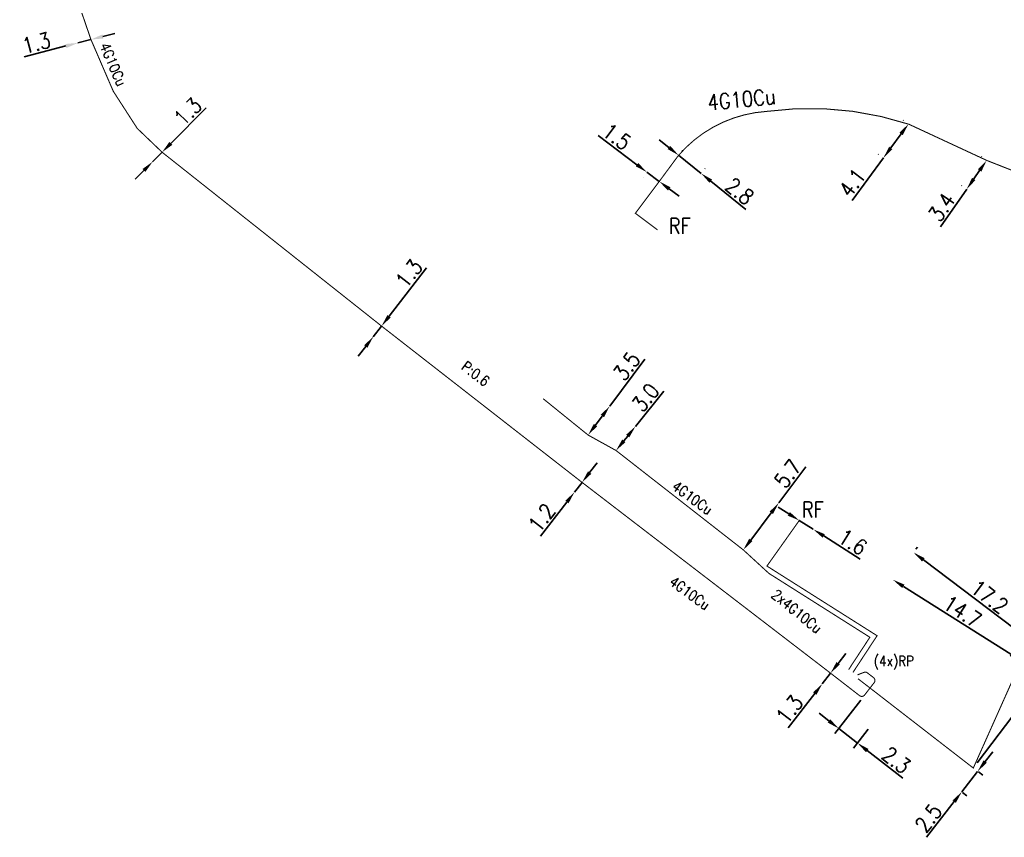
# Model space of a CAD drawing. Header units: millimetres. Extents: x 81122 to 82000, y 143040 to 144000.
# Drawn here: x 81796.4 to 81891.7, y 143606.4 to 143685.5 of the extents above; entities that cross this region are included whole.
import ezdxf
from ezdxf.enums import TextEntityAlignment as Align

# ---------------------------------------------------------------- set-up
doc = ezdxf.new("R2010")
doc.units = ezdxf.units.MM
doc.header["$PDMODE"] = 34
doc.linetypes.add('E_ST_Al', pattern=[2000, 1000, 1000])
doc.linetypes.add('E_ST_Cu', pattern=[2000, 1000, 1000])
doc.layers.get('DEFPOINTS').update_dxf_attribs({"linetype": 'CONTINUOUS'})
doc.layers.add('E_100', color=3, linetype='CONTINUOUS')
doc.styles.get("Standard").update_dxf_attribs({"font": 'romans.shx', "width": 0.85})
doc.dimstyles.get("Standard").update_dxf_attribs({"dimtxt": 1.5, "dimasz": 1.2, "dimexe": 0.625, "dimexo": 0.625, "dimgap": 0.25, "dimtad": 1, "dimdec": 1, "dimzin": 0, "dimdsep": 46, "dimtxsty": 'Standard', "dimcen": -0.5, "dimadec": 0, "dimazin": 0, "dimtfac": 1, "dimtdec": 1, "dimtmove": 0, "dimatfit": 3, "dimfxl": 0, "dimtolj": 1, "dimtzin": 0, "dimarcsym": 0})

# ---------------------------------------------------------------- blocks, each defined once
blk = doc.blocks.new('*D59')
at = {"layer": 'DEFPOINTS', "color": 0, "linetype": 'Continuous', "transparency": 16777216}
for p in [(81860.14, 143672.351), (81862.323, 143670.595), (81862.348, 143670.625)]:
    blk.add_point(p, dxfattribs=at)
at = {"layer": 'E_100', "color": 0, "linetype": 'Continuous', "lineweight": -2, "transparency": 16777216}
for p, q in [((81859.23, 143673.134), (81858.295, 143673.886)), ((81860.532, 143672.838), (81860.557, 143672.869)), ((81860.165, 143672.382), (81862.348, 143670.625)), ((81862.715, 143671.081), (81862.74, 143671.112)), ((81863.283, 143669.873), (81866.689, 143667.133))]:
    blk.add_line(p, q, dxfattribs=at)
at = {"layer": 'E_100', "color": 0, "linetype": 'Continuous', "transparency": 16777216}
for points in [[(81859.356, 143673.29), (81859.105, 143672.978), (81860.165, 143672.382)], [(81863.409, 143670.029), (81863.158, 143669.717), (81862.348, 143670.625)]]:
    blk.add_solid(points, dxfattribs=at)
at = {"layer": 'E_100', "color": 0, "linetype": 'Continuous', "transparency": 16777216, "insert": (81866.081, 143668.906), "char_height": 1.5, "attachment_point": 5, "rotation": 321.1849}
blk.add_mtext('\\A1;2.8', dxfattribs=at)
blk = doc.blocks.new('*D60')
at = {"layer": 'DEFPOINTS', "color": 0, "linetype": 'Continuous', "transparency": 16777216}
for p in [(81857.093, 143670.752), (81858.292, 143669.85), (81858.293, 143669.851)]:
    blk.add_point(p, dxfattribs=at)
at = {"layer": 'E_100', "color": 0, "linetype": 'Continuous', "lineweight": -2, "transparency": 16777216}
for p, q in [((81856.132, 143671.471), (81852.386, 143674.283)), ((81858.292, 143669.85), (81857.092, 143670.75)), ((81856.718, 143670.252), (81856.717, 143670.251)), ((81857.917, 143669.351), (81857.916, 143669.35)), ((81859.251, 143669.129), (81860.211, 143668.409))]:
    blk.add_line(p, q, dxfattribs=at)
at = {"layer": 'E_100', "color": 0, "linetype": 'Continuous', "transparency": 16777216}
for points in [[(81856.253, 143671.631), (81856.012, 143671.311), (81857.092, 143670.75)], [(81859.371, 143669.289), (81859.131, 143668.969), (81858.292, 143669.85)]]:
    blk.add_solid(points, dxfattribs=at)
at = {"layer": 'E_100', "color": 0, "linetype": 'Continuous', "transparency": 16777216, "insert": (81854.182, 143674.186), "char_height": 1.5, "attachment_point": 5, "rotation": 323.10413}
blk.add_mtext('\\A1;1.5', dxfattribs=at)
blk = doc.blocks.new('*D61')
at = {"layer": 'DEFPOINTS', "color": 0, "linetype": 'Continuous', "transparency": 16777216}
for p in [(81882.462, 143675.387), (81879.998, 143672.12), (81880.034, 143672.093)]:
    blk.add_point(p, dxfattribs=at)
at = {"layer": 'E_100', "color": 0, "linetype": 'Continuous', "lineweight": -2, "transparency": 16777216}
for p, q in [((81881.959, 143675.758), (81881.923, 143675.784)), ((81881.714, 143674.448), (81880.71, 143673.086)), ((81879.998, 143672.12), (81876.959, 143667.998)), ((81879.531, 143672.464), (81879.495, 143672.491))]:
    blk.add_line(p, q, dxfattribs=at)
at = {"layer": 'E_100', "color": 0, "linetype": 'Continuous', "transparency": 16777216}
for points in [[(81881.553, 143674.566), (81881.875, 143674.329), (81882.426, 143675.413)], [(81880.549, 143673.204), (81880.871, 143672.967), (81879.998, 143672.12)]]:
    blk.add_solid(points, dxfattribs=at)
at = {"layer": 'E_100', "color": 0, "linetype": 'Continuous', "transparency": 16777216, "insert": (81876.987, 143669.721), "char_height": 1.5, "attachment_point": 5, "rotation": 53.5978}
blk.add_mtext('\\A1;4.1', dxfattribs=at)
blk = doc.blocks.new('*D62')
at = {"layer": 'DEFPOINTS', "color": 0, "linetype": 'Continuous', "transparency": 16777216}
for p in [(81890.031, 143671.873), (81888.064, 143669.101), (81888.095, 143669.08)]:
    blk.add_point(p, dxfattribs=at)
at = {"layer": 'E_100', "color": 0, "linetype": 'Continuous', "lineweight": -2, "transparency": 16777216}
for p, q in [((81889.517, 143672.229), (81889.487, 143672.25)), ((81889.317, 143670.907), (81888.748, 143670.087)), ((81888.064, 143669.101), (81885.539, 143665.459)), ((81887.581, 143669.436), (81887.551, 143669.457))]:
    blk.add_line(p, q, dxfattribs=at)
at = {"layer": 'E_100', "color": 0, "linetype": 'Continuous', "transparency": 16777216}
for points in [[(81889.152, 143671.021), (81889.481, 143670.794), (81890, 143671.894)], [(81888.584, 143670.201), (81888.912, 143669.973), (81888.064, 143669.101)]]:
    blk.add_solid(points, dxfattribs=at)
at = {"layer": 'E_100', "color": 0, "linetype": 'Continuous', "transparency": 16777216, "insert": (81885.638, 143667.357), "char_height": 1.5, "attachment_point": 5, "rotation": 55.26754}
blk.add_mtext('\\A1;3.4', dxfattribs=at)
blk = doc.blocks.new('*D67')
at = {"layer": 'DEFPOINTS', "color": 0, "linetype": 'Continuous', "transparency": 16777216}
for p in [(81880.916, 143631.294), (81880.916, 143631.294), (81893.34, 143623.437)]:
    blk.add_point(p, dxfattribs=at)
at = {"layer": 'E_100', "color": 0, "linetype": 'Continuous', "lineweight": -2, "transparency": 16777216}
blk.add_line((81892.326, 143624.078), (81881.93, 143630.653), dxfattribs=at)
at = {"layer": 'E_100', "color": 0, "linetype": 'Continuous', "transparency": 16777216}
for points in [[(81882.037, 143630.822), (81881.823, 143630.483), (81880.916, 143631.294)], [(81892.433, 143624.247), (81892.219, 143623.909), (81893.34, 143623.437)]]:
    blk.add_solid(points, dxfattribs=at)
at = {"layer": 'E_100', "color": 0, "linetype": 'Continuous', "transparency": 16777216, "insert": (81887.662, 143628.211), "char_height": 1.5, "attachment_point": 5, "rotation": 327.69064}
blk.add_mtext('\\A1;14.7', dxfattribs=at)
blk = doc.blocks.new('*D68')
at = {"layer": 'DEFPOINTS', "color": 0, "linetype": 'Continuous', "transparency": 16777216}
for p in [(81888.705, 143613.064), (81887.174, 143611.088), (81887.592, 143610.764)]:
    blk.add_point(p, dxfattribs=at)
at = {"layer": 'E_100', "color": 0, "linetype": 'Continuous', "lineweight": -2, "transparency": 16777216}
for p, q in [((81889.858, 143613.689), (81890.593, 143614.638)), ((81889.123, 143612.74), (81887.592, 143610.764)), ((81889.199, 143612.682), (81889.617, 143612.358)), ((81887.668, 143610.705), (81888.087, 143610.381)), ((81886.858, 143609.815), (81884.181, 143606.359))]:
    blk.add_line(p, q, dxfattribs=at)
at = {"layer": 'E_100', "color": 0, "linetype": 'Continuous', "transparency": 16777216}
for points in [[(81889.7, 143613.812), (81890.016, 143613.567), (81889.123, 143612.74)], [(81886.7, 143609.938), (81887.016, 143609.693), (81887.592, 143610.764)]]:
    blk.add_solid(points, dxfattribs=at)
at = {"layer": 'E_100', "color": 0, "linetype": 'Continuous', "transparency": 16777216, "insert": (81884.361, 143608.225), "char_height": 1.5, "attachment_point": 5, "rotation": 52.24188}
blk.add_mtext('\\A1;2.5', dxfattribs=at)
blk = doc.blocks.new('*D69')
at = {"layer": 'DEFPOINTS', "color": 0, "linetype": 'Continuous', "transparency": 16777216}
for p in [(81871.85, 143637.027), (81873.202, 143636.172), (81873.202, 143636.172)]:
    blk.add_point(p, dxfattribs=at)
at = {"layer": 'E_100', "color": 0, "linetype": 'Continuous', "lineweight": -2, "transparency": 16777216}
for p, q in [((81870.836, 143637.669), (81869.822, 143638.31)), ((81871.85, 143637.027), (81873.202, 143636.172)), ((81874.217, 143635.531), (81877.757, 143633.291))]:
    blk.add_line(p, q, dxfattribs=at)
at = {"layer": 'E_100', "color": 0, "linetype": 'Continuous', "transparency": 16777216}
for points in [[(81870.943, 143637.838), (81870.729, 143637.5), (81871.85, 143637.027)], [(81874.323, 143635.7), (81874.11, 143635.362), (81873.202, 143636.172)]]:
    blk.add_solid(points, dxfattribs=at)
at = {"layer": 'E_100', "color": 0, "linetype": 'Continuous', "transparency": 16777216, "insert": (81877.028, 143634.936), "char_height": 1.5, "attachment_point": 5, "rotation": 327.69064}
blk.add_mtext('\\A1;1.6', dxfattribs=at)
blk = doc.blocks.new('*D70')
at = {"layer": 'DEFPOINTS', "color": 0, "linetype": 'Continuous', "transparency": 16777216}
for p in [(81853.496, 143648.101), (81853.496, 143648.101), (81851.397, 143645.3)]:
    blk.add_point(p, dxfattribs=at)
at = {"layer": 'E_100', "color": 0, "linetype": 'Continuous', "lineweight": -2, "transparency": 16777216}
for p, q in [((81853.496, 143648.101), (81856.894, 143652.633)), ((81852.117, 143646.26), (81852.777, 143647.14))]:
    blk.add_line(p, q, dxfattribs=at)
at = {"layer": 'E_100', "color": 0, "linetype": 'Continuous', "transparency": 16777216}
for points in [[(81852.617, 143647.26), (81852.937, 143647.02), (81853.496, 143648.101)], [(81851.957, 143646.38), (81852.277, 143646.14), (81851.397, 143645.3)]]:
    blk.add_solid(points, dxfattribs=at)
at = {"layer": 'E_100', "color": 0, "linetype": 'Continuous', "transparency": 16777216, "insert": (81855.143, 143651.964), "char_height": 1.5, "attachment_point": 5, "rotation": 53.1419}
blk.add_mtext('\\A1;3.5', dxfattribs=at)
blk = doc.blocks.new('*D71')
at = {"layer": 'DEFPOINTS', "color": 0, "linetype": 'Continuous', "transparency": 16777216}
for p in [(81855.99, 143646.137), (81855.99, 143646.137), (81854.106, 143643.802)]:
    blk.add_point(p, dxfattribs=at)
at = {"layer": 'E_100', "color": 0, "linetype": 'Continuous', "lineweight": -2, "transparency": 16777216}
for p, q in [((81855.99, 143646.137), (81858.735, 143649.539)), ((81854.86, 143644.736), (81855.237, 143645.203))]:
    blk.add_line(p, q, dxfattribs=at)
at = {"layer": 'E_100', "color": 0, "linetype": 'Continuous', "transparency": 16777216}
for points in [[(81855.081, 143645.328), (81855.392, 143645.077), (81855.99, 143646.137)], [(81854.704, 143644.861), (81855.015, 143644.61), (81854.106, 143643.802)]]:
    blk.add_solid(points, dxfattribs=at)
at = {"layer": 'E_100', "color": 0, "linetype": 'Continuous', "transparency": 16777216, "insert": (81856.961, 143648.933), "char_height": 1.5, "attachment_point": 5, "rotation": 51.10457}
blk.add_mtext('\\A1;3.0', dxfattribs=at)
blk = doc.blocks.new('*D72')
at = {"layer": 'DEFPOINTS', "color": 0, "linetype": 'Continuous', "transparency": 16777216}
for p in [(81869.865, 143638.73), (81869.865, 143638.73), (81866.432, 143634.18)]:
    blk.add_point(p, dxfattribs=at)
at = {"layer": 'E_100', "color": 0, "linetype": 'Continuous', "lineweight": -2, "transparency": 16777216}
for p, q in [((81869.865, 143638.73), (81872.498, 143642.22)), ((81867.155, 143635.138), (81869.142, 143637.772))]:
    blk.add_line(p, q, dxfattribs=at)
at = {"layer": 'E_100', "color": 0, "linetype": 'Continuous', "transparency": 16777216}
for points in [[(81868.983, 143637.893), (81869.302, 143637.652), (81869.865, 143638.73)], [(81866.995, 143635.258), (81867.314, 143635.018), (81866.432, 143634.18)]]:
    blk.add_solid(points, dxfattribs=at)
at = {"layer": 'E_100', "color": 0, "linetype": 'Continuous', "transparency": 16777216, "insert": (81870.745, 143641.556), "char_height": 1.5, "attachment_point": 5, "rotation": 52.96308}
blk.add_mtext('\\A1;5.7', dxfattribs=at)
blk = doc.blocks.new('*D74')
at = {"layer": 'DEFPOINTS', "color": 0, "linetype": 'Continuous', "transparency": 16777216}
for p in [(81882.769, 143633.748), (81882.912, 143633.938), (81888.705, 143613.064)]:
    blk.add_point(p, dxfattribs=at)
at = {"layer": 'E_100', "color": 0, "linetype": 'Continuous', "lineweight": -2, "transparency": 16777216}
for p, q in [((81883.145, 143634.247), (81883.288, 143634.436)), ((81895.682, 143624.298), (81883.869, 143633.215)), ((81889.082, 143613.563), (81897.016, 143624.074))]:
    blk.add_line(p, q, dxfattribs=at)
at = {"layer": 'E_100', "color": 0, "linetype": 'Continuous', "transparency": 16777216}
for points in [[(81883.99, 143633.374), (81883.749, 143633.055), (81882.912, 143633.938)], [(81895.802, 143624.457), (81895.561, 143624.138), (81896.639, 143623.575)]]:
    blk.add_solid(points, dxfattribs=at)
at = {"layer": 'E_100', "color": 0, "linetype": 'Continuous', "transparency": 16777216, "insert": (81890.272, 143629.634), "char_height": 1.5, "attachment_point": 5, "rotation": 322.95165}
blk.add_mtext('\\A1;17.2', dxfattribs=at)
blk = doc.blocks.new('*D153')
at = {"layer": 'DEFPOINTS', "color": 0, "linetype": 'Continuous', "transparency": 16777216}
for p in [(81801.996, 143683.259), (81801.996, 143683.259), (81803.255, 143683.584)]:
    blk.add_point(p, dxfattribs=at)
at = {"layer": 'E_100', "color": 0, "linetype": 'Continuous', "lineweight": -2, "transparency": 16777216}
for p, q in [((81804.417, 143683.883), (81805.579, 143684.183)), ((81803.255, 143683.584), (81801.996, 143683.259)), ((81800.834, 143682.96), (81796.777, 143681.914))]:
    blk.add_line(p, q, dxfattribs=at)
at = {"layer": 'E_100', "color": 0, "linetype": 'Continuous', "transparency": 16777216}
for points in [[(81804.367, 143684.077), (81804.467, 143683.689), (81803.255, 143683.584)], [(81800.784, 143683.153), (81800.884, 143682.766), (81801.996, 143683.259)]]:
    blk.add_solid(points, dxfattribs=at)
at = {"layer": 'E_100', "color": 0, "linetype": 'Continuous', "transparency": 16777216, "insert": (81797.975, 143683.255), "char_height": 1.5, "attachment_point": 5, "rotation": 14.45395}
blk.add_mtext('\\A1;1.3', dxfattribs=at)
blk = doc.blocks.new('*D154')
at = {"layer": 'DEFPOINTS', "color": 0, "linetype": 'Continuous', "transparency": 16777216}
for p in [(81810.143, 143672.678), (81809.227, 143671.756), (81809.227, 143671.756)]:
    blk.add_point(p, dxfattribs=at)
at = {"layer": 'E_100', "color": 0, "linetype": 'Continuous', "lineweight": -2, "transparency": 16777216}
for p, q in [((81810.989, 143673.529), (81814.406, 143676.966)), ((81809.227, 143671.756), (81810.143, 143672.678)), ((81808.381, 143670.905), (81807.535, 143670.054))]:
    blk.add_line(p, q, dxfattribs=at)
at = {"layer": 'E_100', "color": 0, "linetype": 'Continuous', "transparency": 16777216}
for points in [[(81810.847, 143673.67), (81811.131, 143673.388), (81810.143, 143672.678)], [(81808.239, 143671.046), (81808.522, 143670.764), (81809.227, 143671.756)]]:
    blk.add_solid(points, dxfattribs=at)
at = {"layer": 'E_100', "color": 0, "linetype": 'Continuous', "transparency": 16777216, "insert": (81812.643, 143676.611), "char_height": 1.5, "attachment_point": 5, "rotation": 45.16845}
blk.add_mtext('\\A1;1.3', dxfattribs=at)
blk = doc.blocks.new('*D155')
at = {"layer": 'DEFPOINTS', "color": 0, "linetype": 'Continuous', "transparency": 16777216}
for p in [(81831.396, 143655.848), (81830.601, 143654.819), (81830.601, 143654.819)]:
    blk.add_point(p, dxfattribs=at)
at = {"layer": 'E_100', "color": 0, "linetype": 'Continuous', "lineweight": -2, "transparency": 16777216}
for p, q in [((81832.13, 143656.798), (81835.764, 143661.501)), ((81830.601, 143654.819), (81831.396, 143655.848)), ((81829.868, 143653.87), (81829.134, 143652.92))]:
    blk.add_line(p, q, dxfattribs=at)
at = {"layer": 'E_100', "color": 0, "linetype": 'Continuous', "transparency": 16777216}
for points in [[(81831.972, 143656.92), (81832.288, 143656.675), (81831.396, 143655.848)], [(81829.709, 143653.992), (81830.026, 143653.748), (81830.601, 143654.819)]]:
    blk.add_solid(points, dxfattribs=at)
at = {"layer": 'E_100', "color": 0, "linetype": 'Continuous', "transparency": 16777216, "insert": (81834.059, 143660.93), "char_height": 1.5, "attachment_point": 5, "rotation": 52.30612}
blk.add_mtext('\\A1;1.3', dxfattribs=at)
blk = doc.blocks.new('*D156')
at = {"layer": 'DEFPOINTS', "color": 0, "linetype": 'Continuous', "transparency": 16777216}
for p in [(81850.815, 143640.717), (81850.081, 143639.767), (81850.081, 143639.767)]:
    blk.add_point(p, dxfattribs=at)
at = {"layer": 'E_100', "color": 0, "linetype": 'Continuous', "lineweight": -2, "transparency": 16777216}
for p, q in [((81851.549, 143641.666), (81852.282, 143642.616)), ((81850.815, 143640.717), (81850.081, 143639.767)), ((81849.348, 143638.817), (81846.786, 143635.503))]:
    blk.add_line(p, q, dxfattribs=at)
at = {"layer": 'E_100', "color": 0, "linetype": 'Continuous', "transparency": 16777216}
for points in [[(81851.39, 143641.788), (81851.707, 143641.544), (81850.815, 143640.717)], [(81849.189, 143638.94), (81849.506, 143638.695), (81850.081, 143639.767)]]:
    blk.add_solid(points, dxfattribs=at)
at = {"layer": 'E_100', "color": 0, "linetype": 'Continuous', "transparency": 16777216, "insert": (81846.909, 143637.297), "char_height": 1.5, "attachment_point": 5, "rotation": 52.30612}
blk.add_mtext('\\A1;1.2', dxfattribs=at)
blk = doc.blocks.new('*D157')
at = {"layer": 'DEFPOINTS', "color": 0, "linetype": 'Continuous', "transparency": 16777216}
for p in [(81878.179, 143620.135), (81878.899, 143617.307), (81877.488, 143615.485)]:
    blk.add_point(p, dxfattribs=at)
at = {"layer": 'E_100', "color": 0, "linetype": 'Continuous', "lineweight": -2, "transparency": 16777216}
for p, q in [((81877.797, 143619.641), (81875.287, 143616.399)), ((81874.72, 143617.628), (81873.772, 143618.363)), ((81875.669, 143616.893), (81877.488, 143615.485)), ((81878.516, 143616.813), (81877.105, 143614.991)), ((81878.437, 143614.751), (81881.893, 143612.074))]:
    blk.add_line(p, q, dxfattribs=at)
at = {"layer": 'E_100', "color": 0, "linetype": 'Continuous', "transparency": 16777216}
for points in [[(81874.843, 143617.786), (81874.598, 143617.47), (81875.669, 143616.893)], [(81878.559, 143614.909), (81878.314, 143614.592), (81877.488, 143615.485)]]:
    blk.add_solid(points, dxfattribs=at)
at = {"layer": 'E_100', "color": 0, "linetype": 'Continuous', "transparency": 16777216, "insert": (81881.251, 143613.836), "char_height": 1.5, "attachment_point": 5, "rotation": 322.24815}
blk.add_mtext('\\A1;2.3', dxfattribs=at)
blk = doc.blocks.new('*D158')
at = {"layer": 'DEFPOINTS', "color": 0, "linetype": 'Continuous', "transparency": 16777216}
for p in [(81874.879, 143622.248), (81874.084, 143621.22), (81874.084, 143621.22)]:
    blk.add_point(p, dxfattribs=at)
at = {"layer": 'E_100', "color": 0, "linetype": 'Continuous', "lineweight": -2, "transparency": 16777216}
for p, q in [((81875.613, 143623.198), (81876.346, 143624.147)), ((81874.879, 143622.248), (81874.084, 143621.22)), ((81873.35, 143620.27), (81870.789, 143616.955))]:
    blk.add_line(p, q, dxfattribs=at)
at = {"layer": 'E_100', "color": 0, "linetype": 'Continuous', "transparency": 16777216}
for points in [[(81875.454, 143623.32), (81875.771, 143623.076), (81874.879, 143622.248)], [(81873.192, 143620.392), (81873.509, 143620.148), (81874.084, 143621.22)]]:
    blk.add_solid(points, dxfattribs=at)
at = {"layer": 'E_100', "color": 0, "linetype": 'Continuous', "transparency": 16777216, "insert": (81870.911, 143618.749), "char_height": 1.5, "attachment_point": 5, "rotation": 52.30612}
blk.add_mtext('\\A1;1.3', dxfattribs=at)

msp = doc.modelspace()

# ---------------------------------------------------------------- linework, layer by layer
at = {"layer": 'E_100', "linetype": 'E_ST_Al', "const_width": 0.1, "flags": 128}
msp.add_lwpolyline([(81836.415, 143808.011), (81835.413, 143805.757), (81837.923, 143804.642), (81843.31, 143802.247), (81839.505, 143793.567), (81822.646, 143755.731), (81827.305, 143753.627), (81825.572, 143749.253), (81824.989, 143747.859), (81823.317, 143746.689), (81820.234, 143739.615), (81816.8, 143731.978), (81802.638, 143701.396), (81801.738, 143699.282), (81801.019, 143696.726), (81800.624, 143694.198), (81801.981, 143691.952), (81801.967, 143689.313), (81802.105, 143686.935), (81803.255, 143683.584), (81805.417, 143678.579), (81807.735, 143674.986), (81810.143, 143672.678), (81831.396, 143655.848), (81850.815, 143640.717), (81874.879, 143622.248), (81877.688, 143620.073, 0.414214), (81878.179, 143620.135), (81879.103, 143621.328, 0.414214), (81879.041, 143621.819), (81878.452, 143622.274, 0.263679), (81878.11, 143622.324), (81877.488, 143622.081)], format="xyb", dxfattribs=at)
at = {"layer": 'E_100', "linetype": 'E_ST_Cu', "const_width": 0.1, "flags": 128}
for points in [[(81858.123, 143665.158), (81855.979, 143666.765), (81858.293, 143669.851), (81860.14, 143672.351, -0.201247), (81868.675, 143676.628, -0.113896), (81882.462, 143675.387), (81882.462, 143675.387), (81890.031, 143671.873), (81897.11, 143669.089, -0.007243), (81899.657, 143666.569, -0.050151), (81902.754, 143661.044, 0.334411), (81904.024, 143660.676), (81910.223, 143664.91)], [(81910.629, 143664.772), (81910.505, 143664.497), (81904.261, 143660.233, -0.15047), (81903.581, 143660.105, 0.30932), (81902.659, 143659.77), (81901.06, 143656.964), (81900.081, 143655.237, 0.427406), (81900.164, 143654.722, -0.119396), (81900.91, 143650.302, -0.045923), (81899.231, 143641.14), (81897.114, 143634.769), (81893.34, 143623.437), (81888.705, 143613.064), (81879.317, 143620.335), (81877.539, 143621.709)]]:
    msp.add_lwpolyline(points, format="xyb", dxfattribs=at)
for points in [[(81876.628, 143622.588), (81878.688, 143625.722), (81868.912, 143631.905), (81866.432, 143634.18), (81854.106, 143643.802), (81851.397, 143645.3), (81847.043, 143648.822)], [(81877.046, 143622.313), (81879.385, 143625.873), (81868.719, 143632.618), (81871.85, 143637.027), (81873.202, 143636.172)]]:
    msp.add_lwpolyline(points, dxfattribs=at)

# ---------------------------------------------------------------- texts
at = {"layer": 'E_100', "linetype": 'Continuous', "width": 0.85}
for s, height, rotation, p in [('4G10Cu', 1, 293.36258, (81805.403, 143681.171)), ('4G10Cu', 1.5, 5.51015, (81866.263, 143677.791)), ('P:0.6', 1, 322.47449, (81840.507, 143651.237)), ('4G10Cu', 1, 324.02578, (81861.503, 143639.224)), ('4G10Cu', 1, 324.02578, (81861.241, 143630.001)), ('2x4G10Cu', 1, 320.83584, (81871.603, 143628.241))]:
    msp.add_text(s, height=height, rotation=rotation, dxfattribs=at).set_placement(p, align=Align.MIDDLE)
at = {"layer": 'E_100', "linetype": 'Continuous'}
for s, insert, char_height, attachment_point in [('RF', (81859.212, 143666.282), 1.5, 1), ('RF', (81872.099, 143638.828), 1.5, 1), ('\\A1;(4x)RP', (81882.962, 143622.587), 1, 9)]:
    msp.add_mtext(s, dxfattribs=dict(at, insert=insert, char_height=char_height, attachment_point=attachment_point))

# ---------------------------------------------------------------- dimensions: what is measured, and where the dimension line sits
for base, p1, p2, angle, override, picture, middle in [((81801.996, 143683.259), (81803.255, 143683.584), (81801.996, 143683.259), 14.45395, {"dimatfit": 0}, '*D153', (81798.225, 143682.287)), ((81809.227, 143671.756), (81810.143, 143672.678), (81809.227, 143671.756), 45.16845, {"dimatfit": 0}, '*D154', (81813.353, 143675.906)), ((81830.601, 143654.819), (81831.396, 143655.848), (81830.601, 143654.819), 52.30612, {"dimatfit": 0}, '*D155', (81834.85, 143660.318)), ((81850.081, 143639.767), (81850.815, 143640.717), (81850.081, 143639.767), 52.30612, {"dimscale": 1, "dimlfac": 1, "dimlunit": 2, "dimatfit": 0}, '*D156', (81847.7, 143636.685)), ((81874.084, 143621.22), (81874.879, 143622.248), (81874.084, 143621.22), 52.30612, {"dimscale": 1, "dimlfac": 1, "dimlunit": 2, "dimatfit": 0}, '*D158', (81871.703, 143618.138)), ((81877.488, 143615.485), (81878.179, 143620.135), (81878.899, 143617.307), 142.24815, {"dimatfit": 0}, '*D157', (81880.639, 143613.045))]:
    dim = msp.add_linear_dim(base=base, p1=p1, p2=p2, angle=angle, dimstyle='Standard', override=override, dxfattribs=at)
    dim.commit()
    dim.dimension.update_dxf_attribs({"geometry": picture, "text_midpoint": middle, "dimtype": 160})
for base, p1, p2, angle, picture, middle, dimtype in [((81858.292, 143669.85), (81857.093, 143670.752), (81858.293, 143669.851), 323.10413, '*D60', (81853.581, 143673.386), 161), ((81879.998, 143672.12), (81882.462, 143675.387), (81880.034, 143672.093), 233.5978, '*D61', (81877.792, 143669.128), 161), ((81862.348, 143670.625), (81860.14, 143672.351), (81862.323, 143670.595), 321.1849, '*D59', (81865.454, 143668.127), 161), ((81888.064, 143669.101), (81890.031, 143671.873), (81888.095, 143669.08), 235.26754, '*D62', (81886.46, 143666.787), 161), ((81853.496, 143648.101), (81851.397, 143645.3), (81853.496, 143648.101), 53.1419, '*D70', (81855.943, 143651.364), 161), ((81855.99, 143646.137), (81854.106, 143643.802), (81855.99, 143646.137), 51.10457, '*D71', (81857.739, 143648.305), 161), ((81869.865, 143638.73), (81866.432, 143634.18), (81869.865, 143638.73), 52.96308, '*D72', (81871.543, 143640.954), 161), ((81873.202, 143636.172), (81871.85, 143637.027), (81873.202, 143636.172), 327.69064, '*D69', (81876.494, 143634.09), 161), ((81882.912, 143633.938), (81888.705, 143613.064), (81882.769, 143633.748), 322.95165, '*D74', (81889.67, 143628.836), 160), ((81887.592, 143610.764), (81888.705, 143613.064), (81887.174, 143611.088), 232.24188, '*D68', (81885.152, 143607.613), 161)]:
    dim = msp.add_linear_dim(base=base, p1=p1, p2=p2, angle=angle, dimstyle='Standard', dxfattribs=at)
    dim.commit()
    dim.dimension.update_dxf_attribs({"geometry": picture, "text_midpoint": middle, "dimtype": dimtype})
dim = msp.add_aligned_dim(p1=(81893.34, 143623.437), p2=(81880.916, 143631.294), distance=0, dimstyle='Standard', dxfattribs=at)
dim.commit()
dim.dimension.update_dxf_attribs({"geometry": '*D67', "text_midpoint": (81887.662, 143628.211)})

doc.saveas('drawing.dxf')
